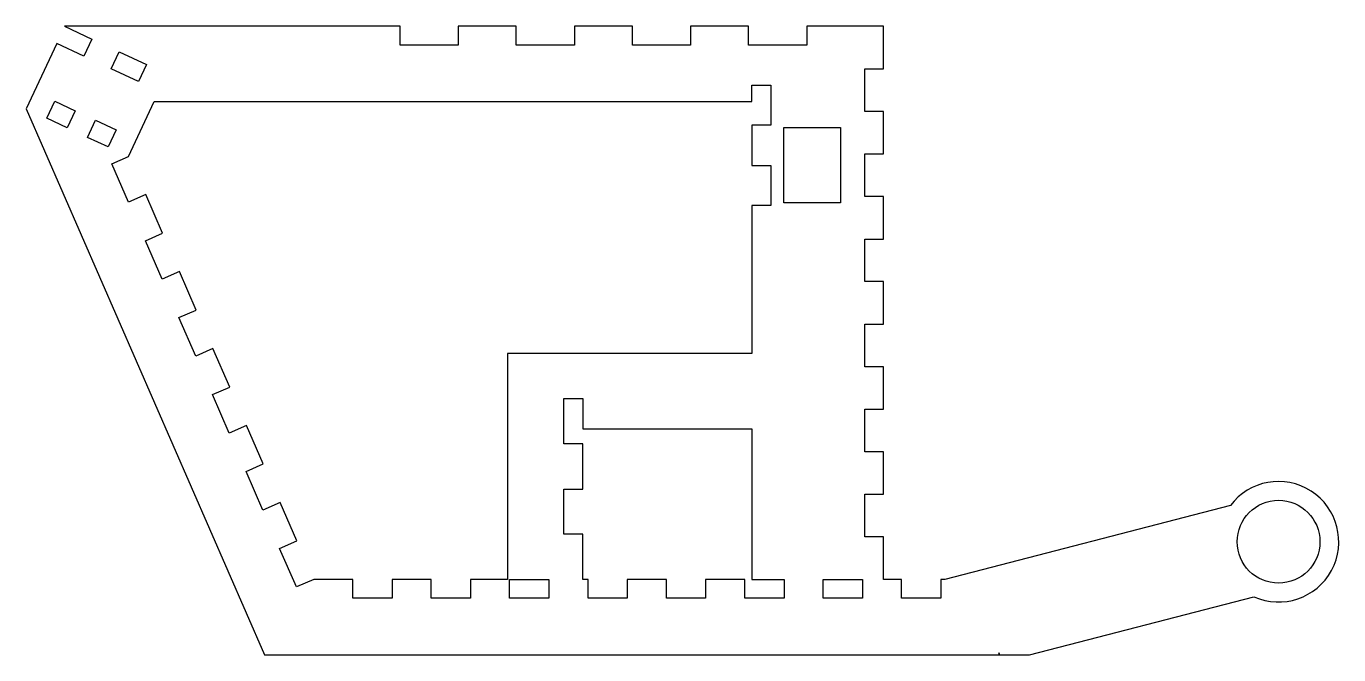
# Model space of a CAD drawing. Header units: millimetres. Extents: x -148 to 201, y 45 to 212.
import ezdxf

# ---------------------------------------------------------------- set-up
doc = ezdxf.new("R2010")
doc.units = ezdxf.units.MM
doc.layers.get('0').update_dxf_attribs({"linetype": 'CONTINUOUS'})

msp = doc.modelspace()

# ---------------------------------------------------------------- linework, layer by layer
msp.add_lwpolyline([(75, 155.39), (80, 155.39), (80, 166.69), (75, 166.69), (75, 177.99), (80, 177.99), (80, 189.29), (75, 189.29), (75, 200.58), (80, 200.58), (80, 211.88), (59.56, 211.88), (59.56, 206.88), (44.12, 206.88), (44.12, 211.88), (28.68, 211.88), (28.68, 206.88), (13.24, 206.88), (13.24, 211.88), (-2.2, 211.88), (-2.2, 206.88), (-17.64, 206.88), (-17.64, 211.88), (-33.08, 211.88), (-33.08, 206.88), (-48.52, 206.88), (-48.52, 211.88), (-137.72, 211.88), (-130.47, 208.5), (-132.58, 203.97), (-139.83, 207.35), (-147.92, 190), (-84.6, 45), (110.82, 45, 0.005607), (110.65, 45.47), (110.65, 45.47, 0.001597), (110.84, 45), (118.81, 45), (178.45, 60.4, 2.078999), (172.2, 84.61), (96.27, 65), (95.21, 65), (95.21, 60), (84.79, 60), (84.79, 65), (80, 65), (80, 76.3), (75, 76.3), (75, 87.6), (80, 87.6), (80, 98.9), (75, 98.9), (75, 110.19), (80, 110.19), (80, 121.49), (75, 121.49), (75, 132.79), (80, 132.79), (80, 144.09), (75, 144.09)], format="xyb", close=True)
for points in [[(-115.97, 201.74), (-118.08, 197.21), (-125.33, 200.59), (-123.22, 205.12)], [(45, 125), (-20, 125), (-20, 65), (-29.83, 65), (-29.83, 60), (-40.25, 60), (-40.25, 65), (-50.67, 65), (-50.67, 60), (-61.09, 60), (-61.09, 65), (-71.51, 65), (-76.1, 63), (-80.56, 73.22), (-75.98, 75.22), (-80.44, 85.43), (-85.02, 83.43), (-89.48, 93.65), (-84.9, 95.65), (-89.36, 105.87), (-93.94, 103.87), (-98.4, 114.08), (-93.82, 116.08), (-98.28, 126.3), (-102.87, 124.3), (-107.33, 134.52), (-102.75, 136.52), (-107.21, 146.74), (-111.79, 144.73), (-116.25, 154.95), (-111.67, 156.95), (-116.13, 167.17), (-120.71, 165.17), (-125.17, 175.38), (-120.74, 177.32), (-113.95, 191.88), (45, 191.88), (45, 196.23), (50, 196.23), (50, 185.58), (45, 185.58), (45, 174.93), (50, 174.93), (50, 164.28), (45, 164.28)], [(-142.49, 187.47), (-140.37, 192), (-134.94, 189.46), (-137.05, 184.93)], [(-131.61, 182.39), (-129.5, 186.93), (-124.06, 184.39), (-126.17, 179.86)], [(68.5, 185), (68.5, 165), (53.5, 165), (53.5, 185)], [(-5, 113), (0, 113), (0, 105), (45, 105), (45, 65), (53.53, 65), (53.53, 60), (43.11, 60), (43.11, 65), (32.69, 65), (32.69, 60), (22.27, 60), (22.27, 65), (11.85, 65), (11.85, 60), (1.43, 60), (1.43, 65), (0, 65), (0, 77), (-5, 77), (-5, 89), (0, 89), (0, 101), (-5, 101)], [(-8.99, 65), (-8.99, 60), (-19.41, 60), (-19.41, 65)], [(74.37, 65), (74.37, 60), (63.95, 60), (63.95, 65)]]:
    msp.add_lwpolyline(points, close=True)
msp.add_circle((185, 75), 11)

doc.saveas('drawing.dxf')
